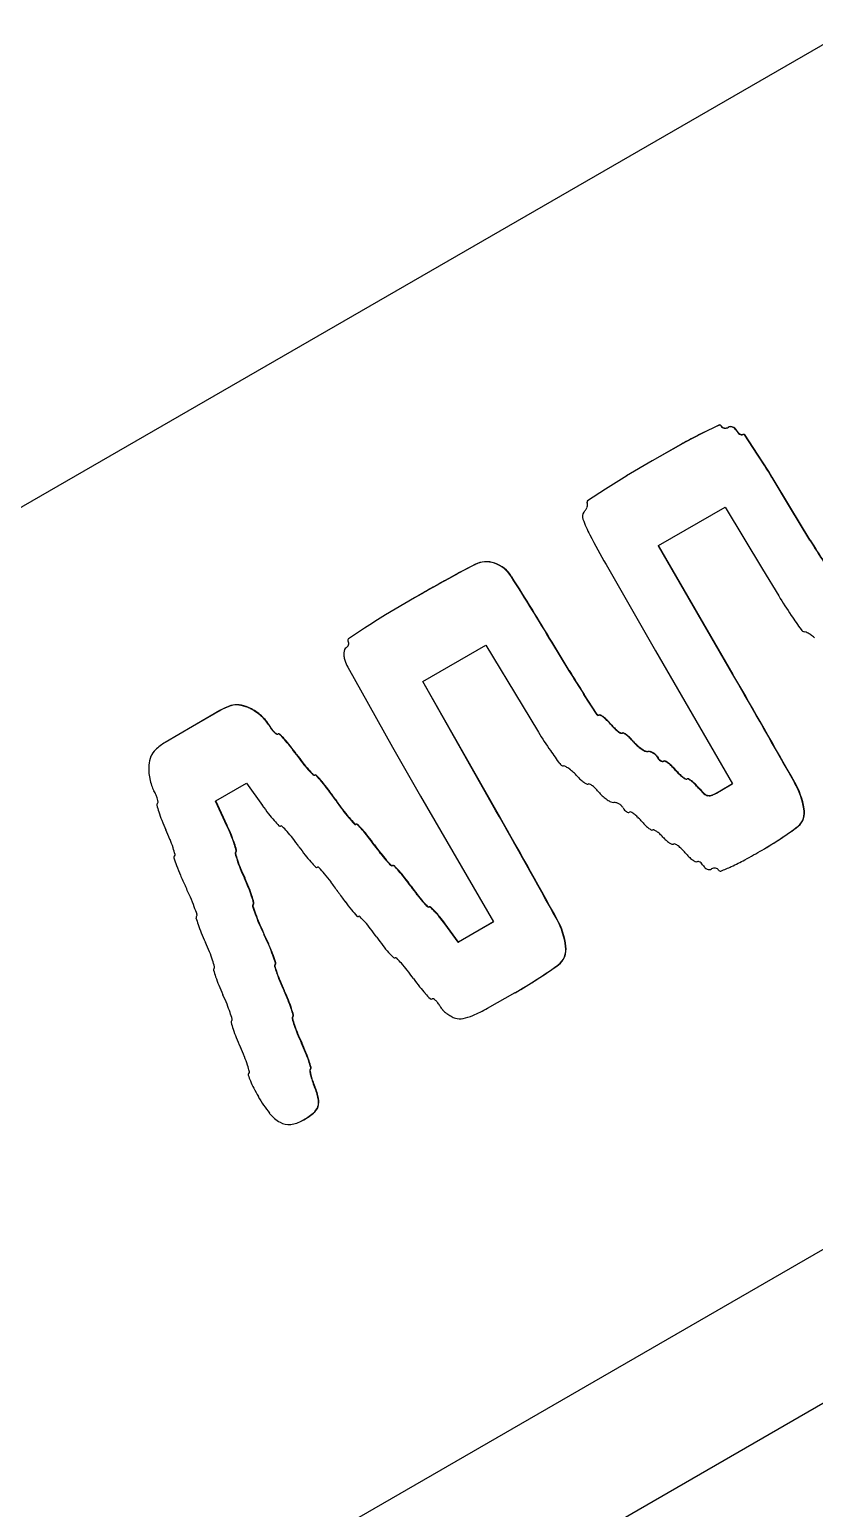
# Paper-space layout 'Flat Pattern 1_1' of a CAD drawing. Header units: millimetres. Extents: x 0 to 420, y 0 to 297.
# Drawn here: x 353.75 to 364.79, y 210.34 to 231.16 of the extents above; entities that cross this region are included whole.
import ezdxf

# ---------------------------------------------------------------- set-up
doc = ezdxf.new("R2010")
doc.units = ezdxf.units.MM

psp = doc.layouts.new('Flat Pattern 1_1')

# ---------------------------------------------------------------- linework, layer by layer
at = {"color": 7, "linetype": 'Continuous', "lineweight": 25}
for p, q in [((329.827, 210.693), (374.375, 236.41)), ((363.443, 225.586), (363.207, 225.47)), ((363.207, 225.47), (363.211, 225.472)), ((363.447, 225.588), (363.211, 225.472)), ((363.443, 225.586), (363.447, 225.588)), ((363.477, 225.572), (363.481, 225.574)), ((363.494, 225.554), (363.498, 225.556)), ((363.519, 225.544), (363.523, 225.547)), ((363.548, 225.545), (363.552, 225.547)), ((363.576, 225.556), (363.58, 225.558)), ((363.605, 225.564), (363.609, 225.566)), ((363.668, 225.541), (363.671, 225.543)), ((363.691, 225.512), (363.695, 225.514)), ((363.712, 225.482), (363.716, 225.485)), ((363.737, 225.461), (363.741, 225.463)), ((363.781, 225.454), (363.784, 225.456)), ((362.907, 225.311), (362.505, 225.084)), ((362.91, 225.313), (362.507, 225.085)), ((362.907, 225.311), (362.91, 225.313)), ((363.761, 225.451), (363.765, 225.453)), ((363.811, 225.444), (363.814, 225.446)), ((363.986, 225.177), (363.811, 225.444)), ((363.99, 225.179), (363.814, 225.446)), ((362.507, 225.085), (362.148, 224.873)), ((363.986, 225.177), (363.99, 225.179)), ((364.193, 224.85), (364.197, 224.853)), ((364.441, 224.44), (364.193, 224.85)), ((364.445, 224.442), (364.197, 224.853)), ((361.85, 224.687), (361.597, 224.521)), ((362.598, 223.892), (363.534, 224.432)), ((363.534, 224.432), (364.057, 223.559)), ((364.441, 224.44), (364.445, 224.442)), ((364.727, 223.967), (364.441, 224.44)), ((364.73, 223.969), (364.445, 224.442)), ((336.906, 197.818), (381.984, 223.841)), ((362.594, 223.89), (362.598, 223.892)), ((363.641, 222.076), (362.594, 223.89)), ((363.645, 222.079), (362.598, 223.892)), ((364.727, 223.967), (364.73, 223.969)), ((360.012, 223.625), (360.016, 223.627)), ((360.288, 223.643), (360.291, 223.645)), ((361.858, 223.623), (362.556, 222.41)), ((360.527, 223.451), (360.53, 223.454)), ((364.057, 223.559), (364.287, 223.182)), ((359.164, 223.155), (358.755, 222.915)), ((358.46, 222.73), (358.236, 222.58)), ((358.201, 222.453), (358.201, 222.453)), ((358.201, 222.453), (358.201, 222.453)), ((359.283, 221.978), (360.169, 222.49)), ((360.169, 222.49), (360.676, 221.644)), ((361.094, 222.53), (361.098, 222.532)), ((361.337, 222.129), (361.094, 222.53)), ((361.341, 222.131), (361.098, 222.532)), ((362.556, 222.41), (363.638, 220.536)), ((358.227, 222.178), (358.515, 221.659)), ((361.337, 222.129), (361.341, 222.131)), ((359.279, 221.976), (359.283, 221.978)), ((360.304, 220.169), (359.279, 221.976)), ((360.308, 220.171), (359.283, 221.978)), ((363.641, 222.076), (363.645, 222.079)), ((361.547, 221.795), (361.551, 221.797)), ((361.731, 221.511), (361.547, 221.795)), ((361.735, 221.513), (361.551, 221.797)), ((336.906, 195.653), (381.984, 221.676)), ((356.428, 221.57), (356.039, 221.347)), ((356.424, 221.568), (356.039, 221.346)), ((356.424, 221.568), (356.428, 221.57)), ((356.578, 221.637), (356.582, 221.639)), ((356.691, 221.647), (356.695, 221.649)), ((356.824, 221.611), (356.828, 221.613)), ((356.907, 221.567), (356.911, 221.569)), ((356.989, 221.507), (356.992, 221.51)), ((358.515, 221.659), (358.855, 221.055)), ((360.676, 221.644), (360.907, 221.266)), ((361.731, 221.511), (361.735, 221.513)), ((361.758, 221.502), (361.762, 221.504)), ((361.781, 221.502), (361.784, 221.504)), ((356.039, 221.347), (355.657, 221.119)), ((357.059, 221.44), (357.063, 221.442)), ((357.109, 221.372), (357.112, 221.374)), ((357.146, 221.313), (357.15, 221.316)), ((361.822, 221.475), (361.825, 221.477)), ((361.871, 221.432), (361.874, 221.434)), ((361.921, 221.377), (361.925, 221.379)), ((361.972, 221.322), (361.975, 221.324)), ((357.184, 221.268), (357.188, 221.27)), ((357.218, 221.24), (357.221, 221.242)), ((357.24, 221.238), (357.243, 221.24)), ((357.266, 221.233), (357.269, 221.235)), ((357.333, 221.163), (357.337, 221.165)), ((362.02, 221.279), (362.024, 221.281)), ((362.061, 221.252), (362.065, 221.254)), ((362.084, 221.251), (362.087, 221.253)), ((362.106, 221.25), (362.11, 221.252)), ((362.146, 221.224), (362.15, 221.226)), ((362.193, 221.182), (362.197, 221.184)), ((362.243, 221.129), (362.246, 221.131)), ((357.414, 221.068), (357.417, 221.07)), ((357.502, 220.95), (357.505, 220.952)), ((358.855, 221.055), (359.25, 220.366)), ((362.295, 221.074), (362.299, 221.077)), ((362.352, 221.029), (362.356, 221.032)), ((362.406, 220.999), (362.41, 221.002)), ((362.446, 220.992), (362.45, 220.994)), ((362.481, 220.988), (362.485, 220.991)), ((362.518, 220.972), (362.522, 220.974)), ((362.552, 220.947), (362.556, 220.949)), ((362.577, 220.915), (362.58, 220.917)), ((362.598, 220.884), (362.602, 220.887)), ((357.589, 220.832), (357.593, 220.834)), ((357.669, 220.736), (357.672, 220.738)), ((357.735, 220.664), (357.739, 220.666)), ((362.623, 220.862), (362.627, 220.865)), ((362.647, 220.852), (362.651, 220.854)), ((362.666, 220.855), (362.67, 220.857)), ((362.691, 220.854), (362.694, 220.856)), ((362.732, 220.828), (362.736, 220.83)), ((362.782, 220.786), (362.785, 220.788)), ((362.833, 220.731), (362.836, 220.733)), ((362.883, 220.676), (362.887, 220.678)), ((356.37, 220.297), (356.801, 220.546)), ((356.801, 220.546), (357.023, 220.234)), ((357.759, 220.659), (357.763, 220.661)), ((357.783, 220.653), (357.787, 220.656)), ((357.859, 220.566), (357.863, 220.568)), ((362.932, 220.633), (362.935, 220.635)), ((362.973, 220.605), (362.976, 220.608)), ((362.995, 220.605), (362.999, 220.607)), ((363.017, 220.604), (363.021, 220.606)), ((363.058, 220.577), (363.062, 220.579)), ((363.107, 220.534), (363.111, 220.536)), ((363.157, 220.479), (363.161, 220.481)), ((363.634, 220.534), (363.458, 220.432)), ((363.638, 220.536), (363.462, 220.435)), ((363.634, 220.534), (363.638, 220.536)), ((364.511, 220.553), (364.515, 220.556)), ((356.366, 220.295), (356.37, 220.297)), ((356.525, 219.947), (356.366, 220.295)), ((356.529, 219.949), (356.37, 220.297)), ((357.949, 220.452), (357.953, 220.455)), ((358.049, 220.313), (358.052, 220.316)), ((359.25, 220.366), (360.273, 218.594)), ((363.234, 220.399), (363.238, 220.401)), ((363.29, 220.371), (363.294, 220.373)), ((363.353, 220.379), (363.357, 220.381)), ((363.458, 220.432), (363.462, 220.435)), ((358.148, 220.174), (358.152, 220.177)), ((358.238, 220.061), (358.242, 220.063)), ((360.304, 220.169), (360.308, 220.171)), ((364.642, 220.185), (364.646, 220.187)), ((356.525, 219.947), (356.529, 219.949)), ((358.314, 219.973), (358.318, 219.976)), ((358.338, 219.968), (358.342, 219.97)), ((358.362, 219.963), (358.365, 219.965)), ((358.429, 219.891), (358.432, 219.893)), ((364.558, 219.939), (364.562, 219.941)), ((356.584, 219.812), (356.588, 219.814)), ((356.627, 219.695), (356.631, 219.697)), ((358.508, 219.795), (358.512, 219.797)), ((358.596, 219.677), (358.599, 219.679)), ((356.641, 219.555), (356.645, 219.558)), ((356.648, 219.578), (356.652, 219.581)), ((356.656, 219.601), (356.66, 219.604)), ((356.67, 219.462), (356.673, 219.464)), ((358.683, 219.559), (358.687, 219.561)), ((358.763, 219.463), (358.766, 219.465)), ((364.052, 219.603), (364.056, 219.605)), ((356.713, 219.345), (356.717, 219.347)), ((356.772, 219.21), (356.775, 219.212)), ((358.83, 219.391), (358.833, 219.393)), ((358.853, 219.386), (358.857, 219.388)), ((358.877, 219.381), (358.881, 219.383)), ((358.944, 219.309), (358.948, 219.311)), ((359.023, 219.213), (359.027, 219.215)), ((356.83, 219.075), (356.834, 219.077)), ((359.111, 219.095), (359.115, 219.097)), ((356.873, 218.958), (356.877, 218.96)), ((356.885, 218.816), (356.889, 218.818)), ((356.893, 218.84), (356.897, 218.842)), ((356.901, 218.864), (356.905, 218.866)), ((359.198, 218.977), (359.202, 218.979)), ((359.278, 218.881), (359.281, 218.883)), ((359.344, 218.808), (359.348, 218.811)), ((359.367, 218.803), (359.371, 218.806)), ((359.39, 218.799), (359.393, 218.801)), ((356.922, 218.707), (356.926, 218.709)), ((359.447, 218.742), (359.451, 218.744)), ((359.516, 218.663), (359.519, 218.665)), ((360.269, 218.591), (359.779, 218.308)), ((360.273, 218.594), (359.782, 218.31)), ((360.269, 218.591), (360.273, 218.594)), ((361.169, 218.626), (361.172, 218.628)), ((356.976, 218.572), (356.979, 218.574)), ((357.046, 218.416), (357.05, 218.418)), ((359.59, 218.566), (359.594, 218.568)), ((359.779, 218.308), (359.59, 218.566)), ((359.782, 218.31), (359.594, 218.568)), ((357.117, 218.26), (357.121, 218.262)), ((359.779, 218.308), (359.782, 218.31)), ((361.289, 218.248), (361.293, 218.25)), ((357.171, 218.126), (357.175, 218.128)), ((357.196, 217.971), (357.199, 217.973)), ((357.203, 217.993), (357.206, 217.996)), ((357.209, 218.016), (357.213, 218.018)), ((361.187, 217.989), (361.19, 217.991)), ((357.225, 217.877), (357.229, 217.879)), ((357.269, 217.76), (357.272, 217.763)), ((357.327, 217.626), (357.331, 217.628)), ((360.191, 217.379), (360.579, 217.598)), ((360.579, 217.598), (360.58, 217.599)), ((357.386, 217.491), (357.389, 217.493)), ((357.429, 217.374), (357.433, 217.376)), ((357.443, 217.234), (357.446, 217.236)), ((357.45, 217.257), (357.454, 217.259)), ((357.458, 217.28), (357.461, 217.282)), ((357.471, 217.14), (357.475, 217.143)), ((357.515, 217.023), (357.519, 217.026)), ((357.573, 216.889), (357.577, 216.891)), ((357.632, 216.754), (357.635, 216.756)), ((357.675, 216.637), (357.679, 216.639)), ((357.689, 216.501), (357.693, 216.503)), ((357.698, 216.521), (357.701, 216.523)), ((357.705, 216.543), (357.709, 216.545)), ((357.701, 216.439), (357.705, 216.441)), ((357.724, 216.36), (357.728, 216.363)), ((357.758, 216.271), (357.762, 216.273)), ((357.811, 216.106), (357.814, 216.108)), ((357.739, 215.9), (357.742, 215.902)), ((357.805, 215.993), (357.808, 215.995))]:
    psp.add_line(p, q, dxfattribs=at)
for centre, radius, start, end in [((366.877, 218.16), 8.18, 116.6588, 119.0379), ((366.881, 218.161), 8.181, 116.6589, 119.0378), ((363.452, 225.56), 0.0274, 25.3184, 109.6688), ((363.456, 225.562), 0.0274, 25.3211, 109.6644), ((363.521, 225.597), 0.0508, 209.6899, 238.1041), ((363.525, 225.599), 0.0508, 209.6917, 238.1023), ((363.531, 225.613), 0.0693, 238.1647, 260.3232), ((363.535, 225.615), 0.0693, 238.171, 260.3176), ((363.532, 225.621), 0.0779, 260.4518, 281.7337), ((363.536, 225.623), 0.0779, 260.4589, 281.7291), ((363.528, 225.639), 0.0961, 281.9254, 299.9439), ((363.532, 225.641), 0.0962, 281.9344, 299.9302), ((363.608, 225.499), 0.0651, 92.6745, 119.7861), ((363.612, 225.501), 0.0651, 92.6728, 119.794), ((363.607, 225.475), 0.089, 47.2641, 91.1957), ((363.611, 225.477), 0.089, 47.2648, 91.194), ((363.593, 225.456), 0.113, 29.9069, 48.6449), ((363.597, 225.458), 0.113, 29.9049, 48.648), ((363.85, 225.604), 0.184, 209.9756, 221.3962), ((363.854, 225.606), 0.184, 209.9731, 221.3987), ((363.802, 225.562), 0.12, 221.2804, 236.9131), ((363.806, 225.564), 0.12, 221.2781, 236.9154), ((363.775, 225.519), 0.0696, 236.6899, 258.2202), ((363.779, 225.521), 0.0696, 236.688, 258.2221), ((363.771, 225.481), 0.0281, 257.6668, 299.271), ((363.79, 225.433), 0.0232, 28.6067, 114.1939), ((363.794, 225.435), 0.0232, 28.6097, 114.1912), ((363.767, 225.479), 0.0281, 257.6731, 299.2679), ((351.682, 217.166), 14.682, 31.5606, 33.0688), ((351.676, 217.161), 14.694, 31.5612, 33.0682), ((367.793, 215.517), 10.927, 121.104, 122.9467), ((361.416, 224.495), 0.185, 328.2279, 340.8581), ((361.61, 224.505), 0.0213, 129.4899, 214.7887), ((361.455, 224.482), 0.144, 340.9022, 354.6367), ((361.557, 224.472), 0.0412, 355.3365, 30.5609), ((361.625, 224.301), 0.0998, 141.1506, 202.6774), ((363.284, 224.897), 1.862, 199.9135, 207.3113), ((361.371, 224.524), 0.239, 317.8103, 328.1667), ((371.213, 228.989), 10.785, 207.2995, 209.8386), ((373.622, 229.405), 10.426, 211.4387, 213.502), ((373.626, 229.407), 10.426, 211.4386, 213.502), ((372.71, 199.683), 27.101, 117.9391, 119.9972), ((372.716, 199.68), 27.106, 117.9393, 119.997), ((360.172, 223.31), 0.353, 70.7788, 116.8456), ((360.175, 223.312), 0.353, 70.7788, 116.8454), ((360.138, 223.212), 0.456, 31.6658, 70.8988), ((360.142, 223.214), 0.456, 31.6655, 70.899), ((330.891, 204.56), 35.145, 30.7517, 32.5165), ((330.894, 204.561), 35.146, 30.7517, 32.5165), ((371.566, 227.699), 8.567, 211.8203, 213.9977), ((363.158, 215.568), 8.565, 120.9329, 123.2582), ((372.103, 228.061), 9.215, 213.9989, 215.5144), ((358.254, 222.559), 0.0274, 130.2244, 214.6888), ((358.184, 222.516), 0.0547, 4.0264, 30.2536), ((364.665, 222.751), 0.0757, 214.1358, 260.105), ((364.637, 222.568), 0.109, 61.8397, 81.6309), ((364.446, 222.205), 0.519, 55.8647, 62.137), ((364.373, 222.098), 0.648, 50.0788, 55.8704), ((358.405, 222.363), 0.236, 174.356, 187.2323), ((358.322, 222.372), 0.152, 158.017, 174.4502), ((358.48, 222.373), 0.311, 187.1685, 197.7191), ((358.226, 222.411), 0.0485, 120.5544, 158.5216), ((358.16, 222.524), 0.0818, 300.0757, 319.6409), ((358.168, 222.516), 0.0709, 319.8552, 341.8566), ((358.172, 222.515), 0.0674, 341.9752, 4.0561), ((358.709, 222.446), 0.552, 197.6966, 208.9948), ((376.102, 231.19), 17.324, 211.5363, 212.8414), ((376.105, 231.192), 17.323, 211.5363, 212.8415), ((197.007, 125.87), 192.413, 29.47773, 30.00005), ((197.038, 125.888), 192.38, 29.47768, 30.00008), ((356.863, 220.789), 0.894, 108.6103, 119.4491), ((356.867, 220.791), 0.894, 108.612, 119.4474), ((356.657, 221.398), 0.251, 82.2277, 108.2689), ((356.661, 221.4), 0.251, 82.2281, 108.268), ((356.623, 221.14), 0.511, 66.9079, 82.4286), ((356.627, 221.142), 0.511, 66.9062, 82.4299), ((356.601, 221.083), 0.573, 57.646, 67.0349), ((356.604, 221.085), 0.573, 57.6458, 67.0358), ((356.505, 220.932), 0.751, 49.9597, 57.675), ((356.509, 220.935), 0.751, 49.9591, 57.6751), ((356.52, 220.95), 0.728, 42.2699, 49.9691), ((356.524, 220.952), 0.728, 42.2695, 49.9695), ((361.749, 221.521), 0.0205, 208.202, 294.1316), ((361.753, 221.523), 0.0205, 208.195, 294.1386), ((361.769, 221.482), 0.0231, 58.6627, 117.9126), ((361.772, 221.484), 0.0231, 58.6702, 117.8997), ((361.622, 221.215), 0.327, 52.4166, 61.0411), ((361.626, 221.218), 0.327, 52.4162, 61.0403), ((356.769, 221.176), 0.392, 29.9717, 42.2607), ((356.773, 221.178), 0.392, 29.9709, 42.2615), ((357.724, 221.727), 0.71, 209.999, 215.6051), ((357.727, 221.729), 0.71, 209.9994, 215.6047), ((357.459, 221.537), 0.385, 215.584, 224.4352), ((357.463, 221.54), 0.385, 215.5866, 224.4327), ((361.514, 221.074), 0.505, 45.0663, 52.4374), ((361.517, 221.076), 0.505, 45.066, 52.4369), ((361.257, 220.816), 0.869, 40.1567, 45.0851), ((361.261, 220.819), 0.869, 40.1562, 45.0861), ((362.601, 221.95), 0.889, 220.1563, 224.9705), ((362.605, 221.952), 0.889, 220.1557, 224.9705), ((362.336, 221.686), 0.515, 224.9498, 232.1722), ((362.34, 221.688), 0.515, 224.9505, 232.1715), ((356.131, 220.336), 0.916, 121.2071, 131.8456), ((357.337, 221.417), 0.213, 224.3797, 236.0861), ((357.34, 221.419), 0.213, 224.3818, 236.084), ((357.23, 221.257), 0.0206, 233.2529, 297.363), ((357.234, 221.259), 0.0206, 233.2548, 297.3612), ((357.249, 221.219), 0.0221, 41.7685, 116.0143), ((357.253, 221.221), 0.0221, 41.7702, 116.015), ((356.151, 220.089), 1.597, 42.2632, 45.7509), ((356.155, 220.092), 1.597, 42.2624, 45.7512), ((356.081, 220.026), 1.691, 38.0306, 42.2622), ((356.086, 220.029), 1.69, 38.0293, 42.2635), ((367.122, 225.126), 7.317, 211.843, 214.2813), ((362.227, 221.545), 0.337, 232.1523, 240.5211), ((362.231, 221.547), 0.337, 232.1533, 240.5201), ((362.073, 221.271), 0.0225, 238.0894, 297.8525), ((362.077, 221.273), 0.0225, 238.0894, 297.8525), ((362.094, 221.231), 0.0226, 58.7841, 117.9173), ((362.098, 221.233), 0.0226, 58.7873, 117.9171), ((361.953, 220.973), 0.316, 52.47, 61.1453), ((361.957, 220.975), 0.316, 52.4689, 61.1452), ((361.848, 220.836), 0.489, 45.0868, 52.4945), ((361.852, 220.838), 0.489, 45.0868, 52.4945), ((361.6, 220.587), 0.84, 40.1553, 45.1097), ((361.604, 220.589), 0.84, 40.1549, 45.1101), ((362.68, 221.497), 0.572, 220.1397, 227.7237), ((362.684, 221.5), 0.572, 220.1407, 227.7227), ((355.872, 220.759), 0.448, 157.9974, 174.9709), ((355.688, 220.834), 0.249, 132.1944, 158.1547), ((354.883, 219.088), 3.213, 35.4126, 38.0327), ((354.888, 219.091), 3.211, 35.4117, 38.0336), ((360.449, 223.046), 3.617, 215.4109, 217.7382), ((360.454, 223.049), 3.618, 215.4114, 217.738), ((366.337, 224.591), 6.367, 214.2806, 216.2985), ((362.633, 221.446), 0.502, 227.7054, 236.0302), ((362.637, 221.448), 0.502, 227.7068, 236.0288), ((362.557, 221.334), 0.367, 236.0053, 245.603), ((362.561, 221.336), 0.367, 236.0059, 245.6023), ((362.44, 221.073), 0.0809, 244.9987, 274.127), ((362.444, 221.075), 0.0809, 245, 274.1251), ((362.454, 220.895), 0.0972, 73.6292, 94.4905), ((362.457, 220.897), 0.0972, 73.6266, 94.4943), ((362.436, 220.834), 0.16, 59.2351, 73.7751), ((362.44, 220.837), 0.16, 59.2376, 73.7741), ((362.425, 220.815), 0.183, 45.9905, 59.2785), ((362.428, 220.817), 0.183, 45.9893, 59.2784), ((362.452, 220.843), 0.144, 29.9435, 46.0084), ((362.456, 220.845), 0.144, 29.9399, 46.0119), ((362.746, 221.013), 0.196, 209.9833, 220.9087), ((362.75, 221.015), 0.196, 209.9833, 220.9117), ((362.693, 220.967), 0.126, 220.8145, 235.9841), ((362.697, 220.969), 0.126, 220.8136, 235.9833), ((355.944, 220.751), 0.52, 174.8087, 184.5563), ((356.262, 220.776), 0.839, 184.5116, 191.368), ((359.087, 221.991), 1.894, 217.7333, 221.5067), ((359.091, 221.993), 1.894, 217.7333, 221.5064), ((359.159, 222.055), 1.99, 221.5083, 224.3363), ((359.163, 222.057), 1.99, 221.5091, 224.336), ((357.754, 220.679), 0.0197, 220.2229, 295.803), ((361.271, 220.867), 0.0792, 214.8797, 261.0305), ((361.246, 220.69), 0.1, 59.9887, 82.4886), ((361.041, 220.329), 0.515, 53.6355, 60.378), ((360.956, 220.214), 0.658, 47.4698, 53.6413), ((360.928, 220.182), 0.7, 41.5642, 47.4743), ((362.663, 220.922), 0.0715, 235.7706, 256.8437), ((362.667, 220.924), 0.0715, 235.7728, 256.8437), ((362.653, 220.878), 0.0268, 256.192, 299.1969), ((362.657, 220.88), 0.0268, 256.189, 299.1918), ((362.678, 220.833), 0.0249, 60.3544, 118.0607), ((362.682, 220.835), 0.0249, 60.3527, 118.0678), ((362.551, 220.586), 0.302, 53.1932, 62.5634), ((362.555, 220.588), 0.302, 53.1914, 62.5641), ((362.446, 220.445), 0.479, 45.4076, 53.2184), ((362.45, 220.447), 0.479, 45.4072, 53.2195), ((362.212, 220.207), 0.812, 40.1539, 45.43), ((362.215, 220.209), 0.812, 40.1549, 45.429), ((363.512, 221.304), 0.89, 220.1569, 224.9699), ((363.516, 221.306), 0.889, 220.1562, 224.9699), ((363.248, 221.04), 0.515, 224.9498, 232.1722), ((363.252, 221.042), 0.515, 224.9511, 232.1709), ((356.256, 220.774), 0.833, 191.3617, 198.1237), ((355.838, 220.638), 0.393, 198.1394, 210.0238), ((357.751, 220.677), 0.0197, 220.2197, 295.8096), ((357.767, 220.641), 0.0196, 37.7796, 115.4817), ((357.771, 220.644), 0.0196, 37.7784, 115.4859), ((355.505, 218.595), 3.07, 39.9432, 42.1034), ((355.509, 218.597), 3.07, 39.9429, 42.1034), ((355.907, 218.931), 2.546, 36.6804, 39.9417), ((355.909, 218.933), 2.548, 36.6816, 39.9415), ((362.035, 221.165), 0.78, 221.5687, 226.6125), ((361.816, 220.933), 0.461, 226.5901, 234.0415), ((361.722, 220.802), 0.3, 234.021, 242.7375), ((361.595, 220.555), 0.0224, 240.5337, 298.0767), ((361.616, 220.516), 0.0217, 57.9289, 117.8358), ((361.464, 220.248), 0.33, 52.0774, 60.3713), ((361.358, 220.111), 0.504, 44.9172, 52.0976), ((361.098, 219.851), 0.871, 40.1576, 44.9371), ((363.138, 220.899), 0.337, 232.1523, 240.5214), ((363.142, 220.901), 0.337, 232.1538, 240.52), ((362.984, 220.625), 0.0225, 238.0846, 297.8627), ((362.988, 220.627), 0.0225, 238.0846, 297.8627), ((363.006, 220.585), 0.0225, 58.0879, 117.8524), ((363.009, 220.587), 0.0225, 58.0879, 117.8524), ((362.852, 220.311), 0.337, 52.1539, 60.5198), ((362.855, 220.313), 0.337, 52.1529, 60.5208), ((362.742, 220.17), 0.515, 44.9505, 52.1716), ((362.746, 220.172), 0.515, 44.9498, 52.1723), ((362.477, 219.905), 0.89, 40.1579, 44.9694), ((362.481, 219.907), 0.89, 40.1583, 44.9695), ((363.8, 221.02), 0.84, 220.1391, 227.6646), ((363.804, 221.023), 0.84, 220.1394, 227.6643), ((363.532, 219.997), 1.126, 9.6182, 29.5993), ((363.535, 219.999), 1.126, 9.6183, 29.5993), ((354.888, 220.089), 0.704, 24.3692, 30.0019), ((355.181, 220.222), 0.382, 15.5064, 24.39), ((355.559, 220.243), 0.0221, 123.9783, 198.2292), ((355.536, 220.279), 0.0206, 302.6143, 6.606), ((355.346, 220.267), 0.211, 3.798, 15.5534), ((354.013, 217.521), 4.907, 34.6857, 36.6836), ((354.013, 217.52), 4.913, 34.6864, 36.6822), ((362.09, 223.111), 4.915, 214.6874, 216.6821), ((362.095, 223.113), 4.916, 214.6874, 216.6819), ((362.201, 220.781), 0.572, 220.1388, 227.7237), ((362.154, 220.73), 0.502, 227.7069, 236.0295), ((362.079, 220.617), 0.367, 236.0044, 245.6038), ((361.961, 220.357), 0.0809, 244.9987, 274.127), ((361.975, 220.179), 0.0972, 73.63, 94.4897), ((361.957, 220.118), 0.16, 59.2337, 73.7752), ((361.946, 220.099), 0.183, 45.9869, 59.2821), ((363.309, 220.479), 0.11, 226.8215, 260.2252), ((363.313, 220.481), 0.11, 226.82, 260.2267), ((363.309, 220.481), 0.111, 260.6248, 293.5402), ((363.312, 220.483), 0.111, 260.6245, 293.5394), ((362.889, 221.418), 1.138, 294.051, 299.9961), ((362.893, 221.42), 1.138, 294.0514, 299.9962), ((357.089, 220.63), 1.599, 194.2508, 197.7342), ((357.176, 220.658), 1.691, 197.7381, 201.9703), ((359.962, 222.324), 3.607, 215.4121, 217.7461), ((358.602, 221.271), 1.887, 217.7439, 221.5317), ((360.191, 221.696), 2.547, 216.6807, 219.942), ((360.195, 221.699), 2.548, 216.6816, 219.9412), ((360.595, 222.034), 3.074, 219.9439, 222.1016), ((360.599, 222.037), 3.074, 219.9442, 222.1016), ((215.183, 137.881), 166.828, 28.947, 29.5544), ((215.206, 137.894), 166.805, 28.94696, 29.55445), ((361.973, 220.127), 0.144, 29.941, 46.0109), ((362.268, 220.297), 0.196, 209.9839, 220.9099), ((362.214, 220.251), 0.126, 220.8115, 235.987), ((362.184, 220.206), 0.0715, 235.7665, 256.848), ((362.175, 220.162), 0.0268, 256.1886, 299.1983), ((362.199, 220.117), 0.0249, 60.3531, 118.062), ((362.073, 219.87), 0.302, 53.1895, 62.566), ((361.967, 219.729), 0.478, 45.4059, 53.22), ((361.733, 219.491), 0.812, 40.1557, 45.4297), ((364.396, 220.131), 0.251, 310.1079, 12.3459), ((364.4, 220.134), 0.251, 310.108, 12.3459), ((358.585, 221.226), 3.211, 201.9662, 204.5886), ((352.533, 218.457), 3.445, 22.1437, 24.5873), ((353.25, 218.448), 3.602, 22.252, 24.5891), ((353.253, 218.45), 3.603, 22.2517, 24.5882), ((358.668, 221.329), 1.975, 221.533, 224.3811), ((357.272, 219.961), 0.0197, 220.268, 295.8175), ((357.289, 219.925), 0.0198, 40.273, 115.8092), ((355.893, 218.557), 1.974, 41.5325, 44.3813), ((355.959, 218.616), 1.886, 37.7431, 41.5321), ((358.33, 219.985), 0.0196, 217.7779, 295.4834), ((358.333, 219.988), 0.0196, 217.7739, 295.4873), ((358.347, 219.95), 0.0197, 40.2206, 115.8053), ((358.35, 219.952), 0.0197, 40.2249, 115.801), ((356.939, 218.572), 1.99, 41.5083, 44.3363), ((356.942, 218.574), 1.99, 41.5087, 44.336), ((357.01, 218.636), 1.894, 37.7337, 41.5063), ((357.014, 218.638), 1.894, 37.7336, 41.5064), ((363.058, 220.609), 0.921, 220.1567, 224.803), ((362.78, 220.333), 0.53, 224.7832, 231.7876), ((362.67, 220.193), 0.352, 231.7701, 239.761), ((362.505, 219.907), 0.0216, 237.241, 297.7802), ((362.526, 219.868), 0.0227, 62.8481, 118.2822), ((362.431, 219.665), 0.246, 55.1028, 64.8377), ((362.348, 219.546), 0.391, 47.0766, 55.1327), ((361.614, 223.826), 4.876, 300.0006, 307.148), ((361.617, 223.828), 4.876, 300.0006, 307.148), ((354.051, 219.074), 1.807, 18.1884, 22.1457), ((354.045, 219.072), 1.813, 15.0967, 18.1869), ((354.838, 219.098), 1.886, 18.4685, 22.2565), ((354.842, 219.1), 1.886, 18.4685, 22.2566), ((354.752, 219.069), 1.976, 15.62, 18.4656), ((354.759, 219.072), 1.974, 15.6181, 18.4674), ((354.602, 217.565), 3.603, 35.4113, 37.7476), ((360.345, 221.648), 3.444, 215.4122, 217.8564), ((355.647, 217.58), 3.618, 35.4114, 37.738), ((355.65, 217.582), 3.619, 35.4118, 37.7376), ((361.534, 221.766), 3.606, 215.4122, 217.7466), ((361.538, 221.768), 3.606, 215.4123, 217.7466), ((362.173, 219.357), 0.649, 41.5667, 47.1011), ((363.096, 220.176), 0.585, 221.562, 227.7183), ((362.946, 220.01), 0.361, 227.6862, 236.4784), ((362.869, 219.894), 0.222, 236.4346, 247.3708), ((362.794, 219.713), 0.0257, 245.6442, 298.5068), ((362.818, 219.669), 0.0243, 59.8156, 118.0181), ((362.685, 219.416), 0.31, 52.9455, 62.0794), ((362.579, 219.275), 0.487, 45.2955, 52.9702), ((355.799, 219.504), 0.0205, 124.4517, 201.8012), ((358.438, 220.335), 2.788, 197.5093, 199.8769), ((355.776, 219.538), 0.0206, 304.1148, 19.1548), ((356.66, 219.562), 0.0197, 124.1859, 199.7296), ((358.54, 220.086), 1.972, 195.6166, 198.4687), ((356.663, 219.564), 0.0198, 124.1917, 199.7238), ((358.545, 220.089), 1.973, 195.617, 198.4682), ((356.637, 219.595), 0.0197, 304.1745, 19.7305), ((356.641, 219.597), 0.0197, 304.1746, 19.7304), ((358.458, 220.059), 1.886, 198.4673, 202.2566), ((358.463, 220.061), 1.887, 198.4685, 202.2556), ((359.052, 220.643), 1.807, 217.8542, 221.8115), ((359.057, 220.648), 1.813, 221.8131, 224.9029), ((360.175, 220.714), 1.887, 217.7444, 221.5312), ((360.179, 220.716), 1.886, 217.7438, 221.5317), ((360.24, 220.771), 1.973, 221.5322, 224.3824), ((360.244, 220.773), 1.973, 221.5318, 224.3824), ((362.338, 219.031), 0.829, 40.1529, 45.3216), ((363.593, 220.089), 0.812, 220.1542, 225.4303), ((363.359, 219.852), 0.479, 225.4075, 233.2184), ((363.253, 219.71), 0.302, 233.1917, 242.5651), ((363.126, 219.464), 0.0249, 240.3555, 298.0635), ((363.151, 219.418), 0.0272, 76.9419, 119.2351), ((363.142, 219.376), 0.0698, 56.2296, 77.5418), ((363.114, 219.333), 0.121, 41.0473, 56.4544), ((362.262, 222.341), 3.264, 294.6129, 298.3423), ((359.205, 228.007), 9.701, 298.343, 299.9979), ((358.097, 220.212), 2.425, 199.879, 203.3042), ((360.162, 221.101), 4.673, 203.3025, 205.4003), ((360.051, 220.71), 3.607, 202.2536, 204.5875), ((360.055, 220.713), 3.606, 202.2535, 204.5875), ((353.641, 217.777), 3.443, 22.1427, 24.588), ((353.645, 217.78), 3.442, 22.1426, 24.5882), ((357.788, 219.381), 0.0206, 220.8402, 295.8927), ((357.806, 219.344), 0.0205, 38.2027, 115.5363), ((355.765, 217.472), 2.79, 40.1234, 42.4896), ((356.044, 217.707), 2.426, 36.6957, 40.1207), ((358.845, 219.404), 0.0197, 220.2674, 295.818), ((358.848, 219.406), 0.0197, 220.2674, 295.818), ((358.862, 219.368), 0.0198, 40.2737, 115.8085), ((358.866, 219.37), 0.0198, 40.2717, 115.8105), ((357.465, 217.999), 1.976, 41.5337, 44.3801), ((357.469, 218.002), 1.975, 41.5332, 44.381), ((357.531, 218.058), 1.887, 37.744, 41.5312), ((357.535, 218.06), 1.887, 37.7437, 41.5311), ((356.173, 217.006), 3.605, 35.4121, 37.7468), ((356.178, 217.009), 3.604, 35.4117, 37.7475), ((363.064, 219.289), 0.188, 29.9764, 41.1552), ((363.325, 219.439), 0.113, 209.9028, 228.6507), ((363.31, 219.42), 0.089, 227.2635, 271.1969), ((363.309, 219.396), 0.0651, 272.6605, 299.7996), ((363.39, 219.256), 0.096, 101.9211, 119.9415), ((363.386, 219.274), 0.0779, 80.4584, 101.7318), ((363.387, 219.282), 0.0693, 58.1686, 80.3193), ((363.397, 219.298), 0.0508, 29.6858, 58.1101), ((363.465, 219.335), 0.0266, 205.6939, 286.6565), ((361.956, 223.007), 3.996, 292.293, 294.6152), ((351.349, 216.916), 5.083, 23.4733, 25.402), ((355.157, 218.394), 1.806, 18.1885, 22.1472), ((355.162, 218.397), 1.805, 18.1873, 22.1484), ((354.243, 216.365), 4.671, 34.5988, 36.6979), ((362.272, 221.904), 5.083, 214.5985, 216.5269), ((362.165, 221.266), 3.747, 215.412, 217.6583), ((362.169, 221.269), 3.747, 215.4119, 217.6581), ((353.596, 217.892), 2.633, 20.3234, 23.4761), ((352.984, 217.665), 3.286, 18.297, 20.321), ((355.148, 218.391), 1.815, 15.0986, 18.185), ((355.152, 218.394), 1.815, 15.0985, 18.1851), ((356.904, 218.823), 0.0205, 124.4566, 201.796), ((359.546, 219.655), 2.79, 197.5104, 199.876), ((356.908, 218.826), 0.0205, 124.4579, 201.7948), ((359.546, 219.656), 2.786, 197.5093, 199.8784), ((356.881, 218.857), 0.0206, 304.1049, 19.1553), ((356.885, 218.86), 0.0206, 304.1038, 19.1556), ((360.304, 220.446), 2.633, 216.5238, 219.6759), ((360.749, 220.173), 1.958, 217.6544, 221.3012), ((360.753, 220.176), 1.959, 217.6547, 221.3012), ((360.873, 220.283), 2.124, 221.3047, 223.9618), ((360.877, 220.285), 2.124, 221.3047, 223.9613), ((359.359, 218.821), 0.019, 219.8073, 295.7544), ((359.363, 218.823), 0.019, 219.8132, 295.7486), ((359.376, 218.786), 0.0191, 42.9411, 116.1589), ((359.379, 218.788), 0.0191, 42.9389, 116.1611), ((358.511, 217.863), 1.284, 43.192, 46.8134), ((358.515, 217.866), 1.284, 43.1911, 46.8143), ((356.108, 218.658), 0.019, 124.2444, 200.2014), ((358.131, 219.239), 2.124, 196.0423, 198.6996), ((356.086, 218.689), 0.0189, 304.5684, 22.6522), ((359.204, 219.532), 2.426, 199.8798, 203.3043), ((359.206, 219.533), 2.424, 199.878, 203.3052), ((360.806, 220.862), 3.286, 219.6789, 221.7028), ((358.368, 218.688), 0.0189, 217.3417, 295.4246), ((358.384, 218.654), 0.019, 39.8054, 115.7523), ((356.867, 217.189), 2.127, 41.3022, 43.9555), ((356.993, 217.3), 1.96, 37.654, 41.2985), ((358.439, 217.795), 1.383, 38.8658, 43.1909), ((358.443, 217.798), 1.383, 38.8652, 43.1916), ((357.482, 217.024), 2.612, 36.1792, 38.8699), ((357.484, 217.025), 2.614, 36.1806, 38.8696), ((360.294, 218.138), 1.001, 6.2864, 29.1327), ((360.298, 218.14), 1.001, 6.2865, 29.1326), ((357.975, 219.186), 1.959, 198.7003, 202.3466), ((359.629, 219.865), 3.747, 202.3422, 204.5886), ((361.265, 220.419), 4.67, 203.3018, 205.401), ((361.268, 220.421), 4.669, 203.3016, 205.4012), ((352.45, 216.234), 5.088, 23.4738, 25.4006), ((352.451, 216.235), 5.091, 23.4748, 25.4004), ((355.577, 216.207), 3.748, 35.4116, 37.6571), ((361.569, 220.467), 3.604, 215.4117, 217.7475), ((352.945, 216.807), 3.603, 22.2523, 24.5887), ((354.534, 217.457), 1.887, 18.4688, 22.2564), ((354.704, 217.212), 2.631, 20.3226, 23.4771), ((354.706, 217.213), 2.633, 20.3231, 23.4753), ((360.211, 219.416), 1.887, 217.7435, 221.5313), ((361.016, 218.206), 0.276, 308.0848, 8.7446), ((361.02, 218.208), 0.276, 308.0842, 8.7452), ((354.448, 217.428), 1.977, 15.62, 18.4654), ((356.333, 217.954), 0.0197, 304.1744, 19.7306), ((354.093, 216.986), 3.283, 18.2961, 20.3219), ((354.101, 216.99), 3.278, 18.2946, 20.3234), ((357.213, 217.978), 0.019, 124.2418, 200.1922), ((359.239, 218.559), 2.126, 196.0438, 198.6981), ((357.217, 217.98), 0.019, 124.2431, 200.1919), ((359.239, 218.56), 2.123, 196.0425, 198.7013), ((357.192, 218.009), 0.0189, 304.5736, 22.6585), ((357.196, 218.011), 0.0189, 304.5634, 22.6679), ((360.277, 219.474), 1.974, 221.5326, 224.3816), ((358.881, 218.106), 0.0198, 220.2732, 295.8089), ((358.898, 218.07), 0.0197, 40.2674, 115.818), ((357.503, 216.703), 1.973, 41.5315, 44.3823), ((357.568, 216.76), 1.887, 37.744, 41.5316), ((356.741, 224.238), 7.67, 299.9988, 305.4288), ((356.744, 224.24), 7.67, 299.9988, 305.4288), ((356.356, 217.921), 0.0197, 124.1781, 199.7374), ((358.236, 218.446), 1.972, 195.6168, 198.4686), ((358.155, 218.418), 1.886, 198.4676, 202.2562), ((359.081, 218.506), 1.96, 198.7014, 202.3456), ((359.083, 218.507), 1.958, 198.6989, 202.3466), ((360.737, 219.186), 3.749, 202.3434, 204.5882), ((360.743, 219.189), 3.752, 202.3443, 204.5874), ((356.207, 215.707), 3.608, 35.4131, 37.7461), ((361.762, 219.656), 3.208, 215.4104, 218.0348), ((359.748, 219.07), 3.607, 202.2538, 204.5874), ((353.188, 216.068), 3.607, 22.2535, 24.5875), ((354.048, 216.125), 3.607, 22.2536, 24.5874), ((354.051, 216.127), 3.607, 22.2537, 24.5874), ((360.567, 218.721), 1.69, 218.0287, 222.263), ((360.498, 218.659), 1.598, 222.2639, 225.7502), ((354.781, 216.72), 1.886, 18.4673, 22.2566), ((355.64, 216.776), 1.887, 18.4681, 22.2557), ((355.644, 216.779), 1.886, 18.4675, 22.2563), ((355.556, 216.749), 1.974, 15.6184, 18.4672), ((355.562, 216.751), 1.972, 15.6169, 18.4685), ((359.4, 217.529), 0.0221, 221.7713, 296.0115), ((359.42, 217.49), 0.0217, 60.8623, 118.105), ((359.369, 217.39), 0.134, 47.7474, 62.9086), ((359.289, 217.301), 0.254, 37.0282, 47.8539), ((359.133, 217.182), 0.45, 29.9956, 37.066), ((359.753, 217.54), 0.266, 209.9616, 223.7077), ((359.921, 217.702), 0.5, 223.7245, 232.2744), ((359.099, 219.349), 2.253, 293.1205, 299.0139), ((354.701, 216.693), 1.97, 15.6154, 18.47), ((356.602, 217.184), 0.0197, 124.174, 199.7307), ((358.487, 217.71), 1.977, 195.6202, 198.4652), ((356.58, 217.217), 0.0197, 304.1796, 19.736), ((357.461, 217.241), 0.0197, 124.1746, 199.7304), ((359.346, 217.766), 1.977, 195.6198, 198.4653), ((357.465, 217.243), 0.0197, 124.1745, 199.7305), ((359.35, 217.769), 1.977, 195.6199, 198.4653), ((357.439, 217.274), 0.0198, 304.1917, 19.7238), ((357.443, 217.276), 0.0198, 304.1923, 19.7233), ((359.261, 217.738), 1.887, 198.4685, 202.2556), ((359.264, 217.74), 1.886, 198.4685, 202.2568), ((359.916, 217.694), 0.49, 232.2615, 241.0496), ((359.825, 217.529), 0.302, 240.9763, 253.4951), ((359.803, 217.45), 0.221, 253.0602, 281.0593), ((359.702, 217.937), 0.717, 281.5658, 293.0859), ((358.401, 217.681), 1.886, 198.4688, 202.2566), ((359.989, 218.331), 3.602, 202.252, 204.589), ((360.853, 218.389), 3.607, 202.2535, 204.5873), ((360.85, 218.388), 3.599, 202.2511, 204.5899), ((353.792, 215.495), 3.213, 21.967, 24.5877), ((354.173, 215.333), 3.74, 22.3385, 24.5892), ((354.172, 215.333), 3.744, 22.3394, 24.5872), ((355.822, 216.01), 1.957, 18.6915, 22.3413), ((355.827, 216.013), 1.956, 18.6905, 22.3423), ((355.203, 216.064), 1.692, 17.7379, 21.9691), ((355.294, 216.093), 1.596, 14.2475, 17.7378), ((355.668, 215.958), 2.119, 16.025, 18.6873), ((355.672, 215.96), 2.119, 16.0248, 18.6873), ((357.708, 216.505), 0.0195, 123.1909, 191.6733), ((357.712, 216.507), 0.0195, 123.1905, 191.6736), ((358.354, 216.599), 0.668, 188.3149, 193.687), ((357.687, 216.537), 0.0191, 304.2411, 20.1674), ((357.691, 216.539), 0.019, 304.2348, 20.1737), ((356.844, 216.444), 0.0201, 124.5294, 202.3751), ((357.909, 216.79), 1.14, 198.0376, 202.3692), ((356.82, 216.479), 0.0221, 303.9886, 18.2282), ((358.115, 216.874), 1.363, 202.3629, 207.1128), ((358.349, 216.597), 0.667, 188.3119, 193.6898), ((358.541, 216.644), 0.865, 193.6839, 199.1234), ((358.545, 216.646), 0.865, 193.6852, 199.1221), ((359.228, 216.882), 1.592, 199.1149, 202.5648), ((359.232, 216.884), 1.592, 199.1149, 202.5645), ((359.259, 217.46), 2.647, 207.1098, 210.0005), ((358.742, 217.161), 2.051, 209.9923, 217.9605), ((356.859, 215.896), 0.974, 12.4029, 22.604), ((356.863, 215.899), 0.974, 12.403, 22.604), ((357.613, 216.06), 0.202, 340.8252, 13.1674), ((357.617, 216.062), 0.202, 340.829, 13.1657), ((357.502, 216.19), 0.476, 217.6621, 241.1088), ((356.923, 216.941), 1.322, 300.0011, 308.0689), ((356.927, 216.944), 1.323, 300.0032, 308.0681), ((357.609, 216.062), 0.207, 308.5852, 340.487), ((357.613, 216.065), 0.207, 308.5868, 340.4831), ((357.395, 215.991), 0.25, 240.4813, 276.1216), ((357.368, 216.182), 0.442, 277.0012, 299.8762)]:
    psp.add_arc(centre, radius, start, end, dxfattribs=at)

doc.saveas('drawing.dxf')
